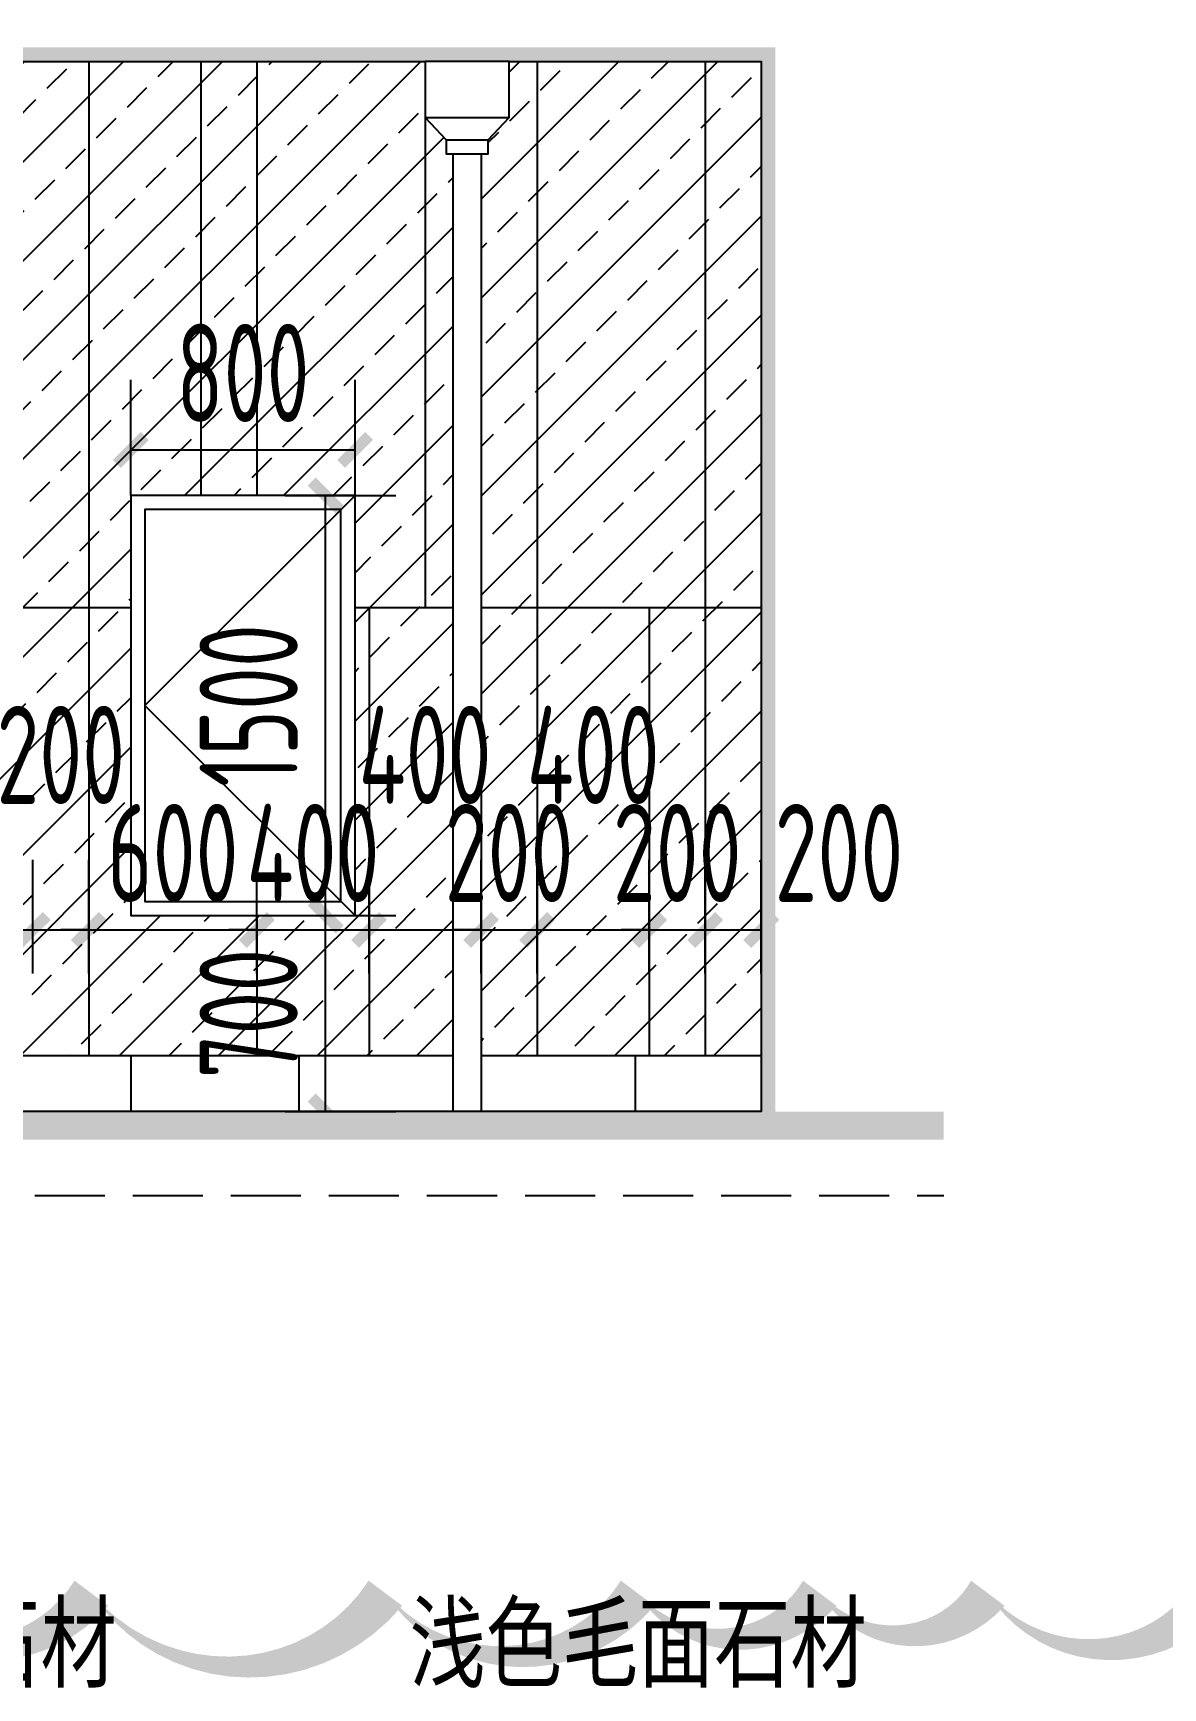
# Model space of a CAD drawing. Extents: x -863035 to 270371, y -8918 to 240488.
# Drawn here: x -242981 to -238949, y 146374 to 152283 of the extents above; entities that cross this region are included whole.
import ezdxf

# ---------------------------------------------------------------- set-up
doc = ezdxf.new("R2010")
doc.units = 0
doc.header["$LTSCALE"] = 1000
doc.header["$MEASUREMENT"] = 0
doc.linetypes.add('109-34 轴网$0$L1$0$$AUDIT_BAD_LTYPE1', pattern=[0])
doc.linetypes.add('DASH', pattern=[0.35, 0.25, -0.1])
for name, color, linetype in [('01-标注_尺寸', 124, 'Continuous'), ('02-TEXT_标注', 130, 'Continuous'), ('05-填充_156', 156, 'Continuous'), ('A-C_窗', 140, 'Continuous'), ('E-墙面分格', 146, 'Continuous'), ('E-立面轮廓', 241, 'Continuous'), ('E_STRM', 7, 'Continuous')]:
    doc.layers.add(name, color=color, linetype=linetype)
doc.layers.add('DIM_MODI', color=6, linetype='Continuous', plot=False)
doc.styles.add('_TCH_DIM_T3', font='ROS1', dxfattribs={"width": 0.75, "bigfont": 'JD'})
doc.styles.add('_TCH_LABEL', font='', dxfattribs={"width": 0.75})
doc.styles.get('_TCH_LABEL').set_extended_font_data('SimSun')
doc.dimstyles.new('_TCH_ARCH&&100', dxfattribs={"dimtxt": 350, "dimasz": 100, "dimexe": 250, "dimexo": 300, "dimgap": 100, "dimtad": 1, "dimdec": 0, "dimzin": 0, "dimdsep": 46, "dimtxsty": '_TCH_DIM_T3', "dimblk": 'ARCHTICK', "dimcen": 0.09, "dimclrt": 7, "dimazin": 2, "dimtfac": 1, "dimtdec": 0, "dimtix": 1, "dimtmove": 2, "dimatfit": 3, "dimfxl": 0, "dimtolj": 1, "dimtzin": 0, "dimarcsym": 0})

# ---------------------------------------------------------------- blocks, each defined once
blk = doc.blocks.new('JDLKSAJDLAKSDOW')
at = {"layer": 'A-C_窗', "linetype": '109-34 轴网$0$L1$0$$AUDIT_BAD_LTYPE1'}
for points in [[(-318023.8, 268749.4), (-318823.8, 268749.4), (-318823.8, 267249.4), (-318023.8, 267249.4)], [(-318073.8, 268699.4), (-318773.8, 268699.4), (-318773.8, 267299.4), (-318073.8, 267299.4)]]:
    blk.add_lwpolyline(points, close=True, dxfattribs=at)
blk.add_lwpolyline([(-318023.8, 268749.4), (-318773.8, 267999.4), (-318023.8, 267249.4)], dxfattribs=at)
blk = doc.blocks.new('_ArchTick')
at = {"color": 0, "linetype": 'ByBlock', "const_width": 0.4}
blk.add_lwpolyline([(-0.5, -0.5), (0.5, 0.5)], dxfattribs=at)
blk = doc.blocks.new('*D754')
at = {"layer": '01-标注_尺寸', "color": 0, "lineweight": -2, "transparency": 16777216}
for p, q in [((-243582.6, 148925.3), (-243582.6, 149330.5)), ((-242982.6, 148925.3), (-242982.6, 149330.5)), ((-243582.6, 149080.5), (-243682.6, 149080.5)), ((-243582.6, 149080.5), (-242982.6, 149080.5)), ((-242982.6, 149080.5), (-242882.6, 149080.5))]:
    blk.add_line(p, q, dxfattribs=at)
at = {"layer": 'Defpoints', "color": 0, "transparency": 16777216}
for p in [(-242982.6, 149080.5), (-243582.6, 148625.3), (-242982.6, 148625.3)]:
    blk.add_point(p, dxfattribs=at)
at = {"layer": '01-标注_尺寸', "color": 0, "lineweight": -2, "transparency": 16777216, "xscale": 100, "yscale": 100, "zscale": 100}
blk.add_blockref('_ArchTick', (-243582.6, 149080.5), dxfattribs=at)
at = {"layer": '01-标注_尺寸', "color": 0, "lineweight": -2, "transparency": 16777216, "xscale": 100, "yscale": 100, "zscale": 100, "rotation": 180}
blk.add_blockref('_ArchTick', (-242982.6, 149080.5), dxfattribs=at)
at = {"layer": '01-标注_尺寸', "color": 7, "transparency": 16777216, "insert": (-243282.6, 149355.5), "char_height": 350, "attachment_point": 5, "style": '_TCH_DIM_T3'}
blk.add_mtext('\\A1;600', dxfattribs=at)
blk = doc.blocks.new('*D755')
at = {"layer": '01-标注_尺寸', "color": 0, "lineweight": -2, "transparency": 16777216}
for p, q in [((-242982.6, 148925.3), (-242982.6, 149330.5)), ((-242782.6, 148925.3), (-242782.6, 149330.5)), ((-242982.6, 149080.5), (-242782.6, 149080.5))]:
    blk.add_line(p, q, dxfattribs=at)
at = {"layer": 'Defpoints', "color": 0, "transparency": 16777216}
for p in [(-242782.6, 149080.5), (-242982.6, 148625.3), (-242782.6, 148625.3)]:
    blk.add_point(p, dxfattribs=at)
at = {"layer": '01-标注_尺寸', "color": 0, "lineweight": -2, "transparency": 16777216, "xscale": 100, "yscale": 100, "zscale": 100, "rotation": 180}
blk.add_blockref('_ArchTick', (-242982.6, 149080.5), dxfattribs=at)
at = {"layer": '01-标注_尺寸', "color": 0, "lineweight": -2, "transparency": 16777216, "xscale": 100, "yscale": 100, "zscale": 100}
blk.add_blockref('_ArchTick', (-242782.6, 149080.5), dxfattribs=at)
at = {"layer": '01-标注_尺寸', "color": 7, "transparency": 16777216, "insert": (-242882.6, 149705.5), "char_height": 350, "attachment_point": 5, "style": '_TCH_DIM_T3'}
blk.add_mtext('\\A1;200', dxfattribs=at)
blk = doc.blocks.new('*D756')
at = {"layer": '01-标注_尺寸', "color": 0, "lineweight": -2, "transparency": 16777216}
for p, q in [((-242782.6, 148925.3), (-242782.6, 149330.5)), ((-242182.6, 148925.3), (-242182.6, 149330.5)), ((-242782.6, 149080.5), (-242882.6, 149080.5)), ((-242782.6, 149080.5), (-242182.6, 149080.5)), ((-242182.6, 149080.5), (-242082.6, 149080.5))]:
    blk.add_line(p, q, dxfattribs=at)
at = {"layer": 'Defpoints', "color": 0, "transparency": 16777216}
for p in [(-242182.6, 149080.5), (-242782.6, 148625.3), (-242182.6, 148625.3)]:
    blk.add_point(p, dxfattribs=at)
at = {"layer": '01-标注_尺寸', "color": 0, "lineweight": -2, "transparency": 16777216, "xscale": 100, "yscale": 100, "zscale": 100}
blk.add_blockref('_ArchTick', (-242782.6, 149080.5), dxfattribs=at)
at = {"layer": '01-标注_尺寸', "color": 0, "lineweight": -2, "transparency": 16777216, "xscale": 100, "yscale": 100, "zscale": 100, "rotation": 180}
blk.add_blockref('_ArchTick', (-242182.6, 149080.5), dxfattribs=at)
at = {"layer": '01-标注_尺寸', "color": 7, "transparency": 16777216, "insert": (-242482.6, 149355.5), "char_height": 350, "attachment_point": 5, "style": '_TCH_DIM_T3'}
blk.add_mtext('\\A1;600', dxfattribs=at)
blk = doc.blocks.new('*D757')
at = {"layer": '01-标注_尺寸', "color": 0, "lineweight": -2, "transparency": 16777216}
for p, q in [((-242182.6, 148925.3), (-242182.6, 149330.5)), ((-241782.6, 148925.3), (-241782.6, 149330.5)), ((-242182.6, 149080.5), (-242282.6, 149080.5)), ((-242182.6, 149080.5), (-241782.6, 149080.5)), ((-241782.6, 149080.5), (-241682.6, 149080.5))]:
    blk.add_line(p, q, dxfattribs=at)
at = {"layer": 'Defpoints', "color": 0, "transparency": 16777216}
for p in [(-241782.6, 149080.5), (-242182.6, 148625.3), (-241782.6, 148625.3)]:
    blk.add_point(p, dxfattribs=at)
at = {"layer": '01-标注_尺寸', "color": 0, "lineweight": -2, "transparency": 16777216, "xscale": 100, "yscale": 100, "zscale": 100}
blk.add_blockref('_ArchTick', (-242182.6, 149080.5), dxfattribs=at)
at = {"layer": '01-标注_尺寸', "color": 0, "lineweight": -2, "transparency": 16777216, "xscale": 100, "yscale": 100, "zscale": 100, "rotation": 180}
blk.add_blockref('_ArchTick', (-241782.6, 149080.5), dxfattribs=at)
at = {"layer": '01-标注_尺寸', "color": 7, "transparency": 16777216, "insert": (-241982.6, 149355.5), "char_height": 350, "attachment_point": 5, "style": '_TCH_DIM_T3'}
blk.add_mtext('\\A1;400', dxfattribs=at)
blk = doc.blocks.new('*D758')
at = {"layer": '01-标注_尺寸', "color": 0, "lineweight": -2, "transparency": 16777216}
for p, q in [((-241782.6, 148925.3), (-241782.6, 149330.5)), ((-241382.6, 148925.3), (-241382.6, 149330.5)), ((-241782.6, 149080.5), (-241382.6, 149080.5))]:
    blk.add_line(p, q, dxfattribs=at)
at = {"layer": 'Defpoints', "color": 0, "transparency": 16777216}
for p in [(-241382.6, 149080.5), (-241782.6, 148625.3), (-241382.6, 148625.3)]:
    blk.add_point(p, dxfattribs=at)
at = {"layer": '01-标注_尺寸', "color": 0, "lineweight": -2, "transparency": 16777216, "xscale": 100, "yscale": 100, "zscale": 100, "rotation": 180}
blk.add_blockref('_ArchTick', (-241782.6, 149080.5), dxfattribs=at)
at = {"layer": '01-标注_尺寸', "color": 0, "lineweight": -2, "transparency": 16777216, "xscale": 100, "yscale": 100, "zscale": 100}
blk.add_blockref('_ArchTick', (-241382.6, 149080.5), dxfattribs=at)
at = {"layer": '01-标注_尺寸', "color": 7, "transparency": 16777216, "insert": (-241582.6, 149705.5), "char_height": 350, "attachment_point": 5, "style": '_TCH_DIM_T3'}
blk.add_mtext('\\A1;400', dxfattribs=at)
blk = doc.blocks.new('*D759')
at = {"layer": '01-标注_尺寸', "color": 0, "lineweight": -2, "transparency": 16777216}
for p, q in [((-241382.6, 148925.3), (-241382.6, 149330.5)), ((-241182.6, 148925.3), (-241182.6, 149330.5)), ((-241382.6, 149080.5), (-241482.6, 149080.5)), ((-241382.6, 149080.5), (-241182.6, 149080.5)), ((-241182.6, 149080.5), (-241082.6, 149080.5))]:
    blk.add_line(p, q, dxfattribs=at)
at = {"layer": 'Defpoints', "color": 0, "transparency": 16777216}
for p in [(-241182.6, 149080.5), (-241382.6, 148625.3), (-241182.6, 148625.3)]:
    blk.add_point(p, dxfattribs=at)
at = {"layer": '01-标注_尺寸', "color": 0, "lineweight": -2, "transparency": 16777216, "xscale": 100, "yscale": 100, "zscale": 100}
blk.add_blockref('_ArchTick', (-241382.6, 149080.5), dxfattribs=at)
at = {"layer": '01-标注_尺寸', "color": 0, "lineweight": -2, "transparency": 16777216, "xscale": 100, "yscale": 100, "zscale": 100, "rotation": 180}
blk.add_blockref('_ArchTick', (-241182.6, 149080.5), dxfattribs=at)
at = {"layer": '01-标注_尺寸', "color": 7, "transparency": 16777216, "insert": (-241282.6, 149355.5), "char_height": 350, "attachment_point": 5, "style": '_TCH_DIM_T3'}
blk.add_mtext('\\A1;200', dxfattribs=at)
blk = doc.blocks.new('*D760')
at = {"layer": '01-标注_尺寸', "color": 0, "lineweight": -2, "transparency": 16777216}
for p, q in [((-241182.6, 148925.3), (-241182.6, 149330.5)), ((-240782.6, 148925.3), (-240782.6, 149330.5)), ((-241182.6, 149080.5), (-240782.6, 149080.5))]:
    blk.add_line(p, q, dxfattribs=at)
at = {"layer": 'Defpoints', "color": 0, "transparency": 16777216}
for p in [(-240782.6, 149080.5), (-241182.6, 148625.3), (-240782.6, 148625.3)]:
    blk.add_point(p, dxfattribs=at)
at = {"layer": '01-标注_尺寸', "color": 0, "lineweight": -2, "transparency": 16777216, "xscale": 100, "yscale": 100, "zscale": 100, "rotation": 180}
blk.add_blockref('_ArchTick', (-241182.6, 149080.5), dxfattribs=at)
at = {"layer": '01-标注_尺寸', "color": 0, "lineweight": -2, "transparency": 16777216, "xscale": 100, "yscale": 100, "zscale": 100}
blk.add_blockref('_ArchTick', (-240782.6, 149080.5), dxfattribs=at)
at = {"layer": '01-标注_尺寸', "color": 7, "transparency": 16777216, "insert": (-240982.6, 149705.5), "char_height": 350, "attachment_point": 5, "style": '_TCH_DIM_T3'}
blk.add_mtext('\\A1;400', dxfattribs=at)
blk = doc.blocks.new('*D761')
at = {"layer": '01-标注_尺寸', "color": 0, "lineweight": -2, "transparency": 16777216}
for p, q in [((-240782.6, 148925.3), (-240782.6, 149330.5)), ((-240582.6, 148925.3), (-240582.6, 149330.5)), ((-240782.6, 149080.5), (-240882.6, 149080.5)), ((-240782.6, 149080.5), (-240582.6, 149080.5)), ((-240582.6, 149080.5), (-240482.6, 149080.5))]:
    blk.add_line(p, q, dxfattribs=at)
at = {"layer": 'Defpoints', "color": 0, "transparency": 16777216}
for p in [(-240582.6, 149080.5), (-240782.6, 148625.3), (-240582.6, 148625.3)]:
    blk.add_point(p, dxfattribs=at)
at = {"layer": '01-标注_尺寸', "color": 0, "lineweight": -2, "transparency": 16777216, "xscale": 100, "yscale": 100, "zscale": 100}
blk.add_blockref('_ArchTick', (-240782.6, 149080.5), dxfattribs=at)
at = {"layer": '01-标注_尺寸', "color": 0, "lineweight": -2, "transparency": 16777216, "xscale": 100, "yscale": 100, "zscale": 100, "rotation": 180}
blk.add_blockref('_ArchTick', (-240582.6, 149080.5), dxfattribs=at)
at = {"layer": '01-标注_尺寸', "color": 7, "transparency": 16777216, "insert": (-240682.6, 149355.5), "char_height": 350, "attachment_point": 5, "style": '_TCH_DIM_T3'}
blk.add_mtext('\\A1;200', dxfattribs=at)
blk = doc.blocks.new('*D762')
at = {"layer": '01-标注_尺寸', "color": 0, "lineweight": -2, "transparency": 16777216}
for p, q in [((-240582.6, 148925.3), (-240582.6, 149330.5)), ((-240382.6, 148925.3), (-240382.6, 149330.5)), ((-240582.6, 149080.5), (-240382.6, 149080.5))]:
    blk.add_line(p, q, dxfattribs=at)
at = {"layer": 'Defpoints', "color": 0, "transparency": 16777216}
for p in [(-240382.6, 149080.5), (-240582.6, 148625.3), (-240382.6, 148625.3)]:
    blk.add_point(p, dxfattribs=at)
at = {"layer": '01-标注_尺寸', "color": 0, "lineweight": -2, "transparency": 16777216, "xscale": 100, "yscale": 100, "zscale": 100, "rotation": 180}
blk.add_blockref('_ArchTick', (-240582.6, 149080.5), dxfattribs=at)
at = {"layer": '01-标注_尺寸', "color": 0, "lineweight": -2, "transparency": 16777216, "xscale": 100, "yscale": 100, "zscale": 100}
blk.add_blockref('_ArchTick', (-240382.6, 149080.5), dxfattribs=at)
at = {"layer": '01-标注_尺寸', "color": 7, "transparency": 16777216, "insert": (-240105.4, 149355.5), "char_height": 350, "attachment_point": 5, "style": '_TCH_DIM_T3'}
blk.add_mtext('\\A1;200', dxfattribs=at)
blk = doc.blocks.new('*D771')
at = {"layer": '01-标注_尺寸', "color": 0, "lineweight": -2, "transparency": 16777216}
for p, q in [((-243182.6, 152408.2), (-243182.6, 153019.5)), ((-242782.6, 152408.2), (-242782.6, 153019.5)), ((-243182.6, 152769.5), (-242782.6, 152769.5))]:
    blk.add_line(p, q, dxfattribs=at)
at = {"layer": 'Defpoints', "color": 0, "transparency": 16777216}
for p in [(-242782.6, 152769.5), (-243182.6, 152108.2), (-242782.6, 152108.2)]:
    blk.add_point(p, dxfattribs=at)
at = {"layer": '01-标注_尺寸', "color": 0, "lineweight": -2, "transparency": 16777216, "xscale": 100, "yscale": 100, "zscale": 100, "rotation": 180}
blk.add_blockref('_ArchTick', (-243182.6, 152769.5), dxfattribs=at)
at = {"layer": '01-标注_尺寸', "color": 0, "lineweight": -2, "transparency": 16777216, "xscale": 100, "yscale": 100, "zscale": 100}
blk.add_blockref('_ArchTick', (-242782.6, 152769.5), dxfattribs=at)
at = {"layer": '01-标注_尺寸', "color": 7, "transparency": 16777216, "insert": (-242982.6, 153394.5), "char_height": 350, "attachment_point": 5, "style": '_TCH_DIM_T3'}
blk.add_mtext('\\A1;400', dxfattribs=at)
blk = doc.blocks.new('*D772')
at = {"layer": '01-标注_尺寸', "color": 0, "lineweight": -2, "transparency": 16777216}
for p, q in [((-242782.6, 152408.2), (-242782.6, 153019.5)), ((-242382.6, 152408.2), (-242382.6, 153019.5)), ((-242782.6, 152769.5), (-242882.6, 152769.5)), ((-242782.6, 152769.5), (-242382.6, 152769.5)), ((-242382.6, 152769.5), (-242282.6, 152769.5))]:
    blk.add_line(p, q, dxfattribs=at)
at = {"layer": 'Defpoints', "color": 0, "transparency": 16777216}
for p in [(-242382.6, 152769.5), (-242782.6, 152108.2), (-242382.6, 152108.2)]:
    blk.add_point(p, dxfattribs=at)
at = {"layer": '01-标注_尺寸', "color": 0, "lineweight": -2, "transparency": 16777216, "xscale": 100, "yscale": 100, "zscale": 100}
blk.add_blockref('_ArchTick', (-242782.6, 152769.5), dxfattribs=at)
at = {"layer": '01-标注_尺寸', "color": 0, "lineweight": -2, "transparency": 16777216, "xscale": 100, "yscale": 100, "zscale": 100, "rotation": 180}
blk.add_blockref('_ArchTick', (-242382.6, 152769.5), dxfattribs=at)
at = {"layer": '01-标注_尺寸', "color": 7, "transparency": 16777216, "insert": (-242582.6, 153044.5), "char_height": 350, "attachment_point": 5, "style": '_TCH_DIM_T3'}
blk.add_mtext('\\A1;400', dxfattribs=at)
blk = doc.blocks.new('*D773')
at = {"layer": '01-标注_尺寸', "color": 0, "lineweight": -2, "transparency": 16777216}
for p, q in [((-242382.6, 152408.2), (-242382.6, 153019.5)), ((-242182.6, 152408.2), (-242182.6, 153019.5)), ((-242382.6, 152769.5), (-242182.6, 152769.5))]:
    blk.add_line(p, q, dxfattribs=at)
at = {"layer": 'Defpoints', "color": 0, "transparency": 16777216}
for p in [(-242182.6, 152769.5), (-242382.6, 152108.2), (-242182.6, 152108.2)]:
    blk.add_point(p, dxfattribs=at)
at = {"layer": '01-标注_尺寸', "color": 0, "lineweight": -2, "transparency": 16777216, "xscale": 100, "yscale": 100, "zscale": 100, "rotation": 180}
blk.add_blockref('_ArchTick', (-242382.6, 152769.5), dxfattribs=at)
at = {"layer": '01-标注_尺寸', "color": 0, "lineweight": -2, "transparency": 16777216, "xscale": 100, "yscale": 100, "zscale": 100}
blk.add_blockref('_ArchTick', (-242182.6, 152769.5), dxfattribs=at)
at = {"layer": '01-标注_尺寸', "color": 7, "transparency": 16777216, "insert": (-242282.6, 153394.5), "char_height": 350, "attachment_point": 5, "style": '_TCH_DIM_T3'}
blk.add_mtext('\\A1;200', dxfattribs=at)
blk = doc.blocks.new('*D774')
at = {"layer": '01-标注_尺寸', "color": 0, "lineweight": -2, "transparency": 16777216}
for p, q in [((-242182.6, 152408.2), (-242182.6, 153019.5)), ((-241582.6, 152408.2), (-241582.6, 153019.5)), ((-242182.6, 152769.5), (-242282.6, 152769.5)), ((-242182.6, 152769.5), (-241582.6, 152769.5)), ((-241582.6, 152769.5), (-241482.6, 152769.5))]:
    blk.add_line(p, q, dxfattribs=at)
at = {"layer": 'Defpoints', "color": 0, "transparency": 16777216}
for p in [(-241582.6, 152769.5), (-242182.6, 152108.2), (-241582.6, 152108.2)]:
    blk.add_point(p, dxfattribs=at)
at = {"layer": '01-标注_尺寸', "color": 0, "lineweight": -2, "transparency": 16777216, "xscale": 100, "yscale": 100, "zscale": 100}
blk.add_blockref('_ArchTick', (-242182.6, 152769.5), dxfattribs=at)
at = {"layer": '01-标注_尺寸', "color": 0, "lineweight": -2, "transparency": 16777216, "xscale": 100, "yscale": 100, "zscale": 100, "rotation": 180}
blk.add_blockref('_ArchTick', (-241582.6, 152769.5), dxfattribs=at)
at = {"layer": '01-标注_尺寸', "color": 7, "transparency": 16777216, "insert": (-241882.6, 153044.5), "char_height": 350, "attachment_point": 5, "style": '_TCH_DIM_T3'}
blk.add_mtext('\\A1;600', dxfattribs=at)
blk = doc.blocks.new('*D775')
at = {"layer": '01-标注_尺寸', "color": 0, "lineweight": -2, "transparency": 16777216}
for p, q in [((-241582.6, 152408.2), (-241582.6, 153019.5)), ((-241182.6, 152408.2), (-241182.6, 153019.5)), ((-241582.6, 152769.5), (-241682.6, 152769.5)), ((-241582.6, 152769.5), (-241182.6, 152769.5)), ((-241182.6, 152769.5), (-241082.6, 152769.5))]:
    blk.add_line(p, q, dxfattribs=at)
at = {"layer": 'Defpoints', "color": 0, "transparency": 16777216}
for p in [(-241182.6, 152769.5), (-241582.6, 152108.2), (-241182.6, 152108.2)]:
    blk.add_point(p, dxfattribs=at)
at = {"layer": '01-标注_尺寸', "color": 0, "lineweight": -2, "transparency": 16777216, "xscale": 100, "yscale": 100, "zscale": 100}
blk.add_blockref('_ArchTick', (-241582.6, 152769.5), dxfattribs=at)
at = {"layer": '01-标注_尺寸', "color": 0, "lineweight": -2, "transparency": 16777216, "xscale": 100, "yscale": 100, "zscale": 100, "rotation": 180}
blk.add_blockref('_ArchTick', (-241182.6, 152769.5), dxfattribs=at)
at = {"layer": '01-标注_尺寸', "color": 7, "transparency": 16777216, "insert": (-241382.6, 153044.5), "char_height": 350, "attachment_point": 5, "style": '_TCH_DIM_T3'}
blk.add_mtext('\\A1;400', dxfattribs=at)
blk = doc.blocks.new('*D776')
at = {"layer": '01-标注_尺寸', "color": 0, "lineweight": -2, "transparency": 16777216}
for p, q in [((-241182.6, 152408.2), (-241182.6, 153019.5)), ((-240582.6, 152408.2), (-240582.6, 153019.5)), ((-241182.6, 152769.5), (-241282.6, 152769.5)), ((-241182.6, 152769.5), (-240582.6, 152769.5)), ((-240582.6, 152769.5), (-240482.6, 152769.5))]:
    blk.add_line(p, q, dxfattribs=at)
at = {"layer": 'Defpoints', "color": 0, "transparency": 16777216}
for p in [(-240582.6, 152769.5), (-241182.6, 152108.2), (-240582.6, 152108.2)]:
    blk.add_point(p, dxfattribs=at)
at = {"layer": '01-标注_尺寸', "color": 0, "lineweight": -2, "transparency": 16777216, "xscale": 100, "yscale": 100, "zscale": 100}
blk.add_blockref('_ArchTick', (-241182.6, 152769.5), dxfattribs=at)
at = {"layer": '01-标注_尺寸', "color": 0, "lineweight": -2, "transparency": 16777216, "xscale": 100, "yscale": 100, "zscale": 100, "rotation": 180}
blk.add_blockref('_ArchTick', (-240582.6, 152769.5), dxfattribs=at)
at = {"layer": '01-标注_尺寸', "color": 7, "transparency": 16777216, "insert": (-240882.6, 153044.5), "char_height": 350, "attachment_point": 5, "style": '_TCH_DIM_T3'}
blk.add_mtext('\\A1;600', dxfattribs=at)
blk = doc.blocks.new('*D777')
at = {"layer": '01-标注_尺寸', "color": 0, "lineweight": -2, "transparency": 16777216}
for p, q in [((-240582.6, 152408.2), (-240582.6, 153019.5)), ((-240382.6, 152408.2), (-240382.6, 153019.5)), ((-240582.6, 152769.5), (-240682.6, 152769.5)), ((-240582.6, 152769.5), (-240382.6, 152769.5)), ((-240382.6, 152769.5), (-240282.6, 152769.5))]:
    blk.add_line(p, q, dxfattribs=at)
at = {"layer": 'Defpoints', "color": 0, "transparency": 16777216}
for p in [(-240382.6, 152769.5), (-240582.6, 152108.2), (-240382.6, 152108.2)]:
    blk.add_point(p, dxfattribs=at)
at = {"layer": '01-标注_尺寸', "color": 0, "lineweight": -2, "transparency": 16777216, "xscale": 100, "yscale": 100, "zscale": 100}
blk.add_blockref('_ArchTick', (-240582.6, 152769.5), dxfattribs=at)
at = {"layer": '01-标注_尺寸', "color": 0, "lineweight": -2, "transparency": 16777216, "xscale": 100, "yscale": 100, "zscale": 100, "rotation": 180}
blk.add_blockref('_ArchTick', (-240382.6, 152769.5), dxfattribs=at)
at = {"layer": '01-标注_尺寸', "color": 7, "transparency": 16777216, "insert": (-240482.6, 153044.5), "char_height": 350, "attachment_point": 5, "style": '_TCH_DIM_T3'}
blk.add_mtext('\\A1;200', dxfattribs=at)
blk = doc.blocks.new('*D815')
at = {"layer": '01-标注_尺寸', "color": 0, "lineweight": -2, "transparency": 16777216}
for p, q in [((-242081.9, 150632), (-241687.3, 150632)), ((-241937.3, 149132), (-241937.3, 150632)), ((-242081.9, 149132), (-241687.3, 149132))]:
    blk.add_line(p, q, dxfattribs=at)
at = {"layer": 'Defpoints', "color": 0, "transparency": 16777216}
for p in [(-242381.9, 150632), (-241937.3, 150632), (-242381.9, 149132)]:
    blk.add_point(p, dxfattribs=at)
at = {"layer": '01-标注_尺寸', "color": 0, "lineweight": -2, "transparency": 16777216, "xscale": 100, "yscale": 100, "zscale": 100}
for p, rotation in [((-241937.3, 150632), 90), ((-241937.3, 149132), 270)]:
    blk.add_blockref('_ArchTick', p, dxfattribs=dict(at, rotation=rotation))
at = {"layer": '01-标注_尺寸', "color": 7, "transparency": 16777216, "insert": (-242212.3, 149882), "char_height": 350, "attachment_point": 5, "rotation": 90, "style": '_TCH_DIM_T3'}
blk.add_mtext('\\A1;1500', dxfattribs=at)
blk = doc.blocks.new('*D816')
at = {"layer": '01-标注_尺寸', "color": 0, "lineweight": -2, "transparency": 16777216}
for p, q in [((-242081.9, 149132), (-241687.3, 149132)), ((-241937.3, 148432), (-241937.3, 149132)), ((-242081.9, 148432), (-241687.3, 148432))]:
    blk.add_line(p, q, dxfattribs=at)
at = {"layer": 'Defpoints', "color": 0, "transparency": 16777216}
for p in [(-242381.9, 149132), (-241937.3, 149132), (-242381.9, 148432)]:
    blk.add_point(p, dxfattribs=at)
at = {"layer": '01-标注_尺寸', "color": 0, "lineweight": -2, "transparency": 16777216, "xscale": 100, "yscale": 100, "zscale": 100}
for p, rotation in [((-241937.3, 149132), 90), ((-241937.3, 148432), 270)]:
    blk.add_blockref('_ArchTick', p, dxfattribs=dict(at, rotation=rotation))
at = {"layer": '01-标注_尺寸', "color": 7, "transparency": 16777216, "insert": (-242212.3, 148782), "char_height": 350, "attachment_point": 5, "rotation": 90, "style": '_TCH_DIM_T3'}
blk.add_mtext('\\A1;700', dxfattribs=at)
blk = doc.blocks.new('*D817')
at = {"layer": '01-标注_尺寸', "color": 0, "lineweight": -2, "transparency": 16777216}
for p, q in [((-242632.6, 150631.8), (-242632.6, 151044.6)), ((-241832.6, 150631.8), (-241832.6, 151044.6)), ((-242632.6, 150794.6), (-241832.6, 150794.6))]:
    blk.add_line(p, q, dxfattribs=at)
at = {"layer": 'Defpoints', "color": 0, "transparency": 16777216}
for p in [(-241832.6, 150794.6), (-242632.6, 150331.8), (-241832.6, 150331.8)]:
    blk.add_point(p, dxfattribs=at)
at = {"layer": '01-标注_尺寸', "color": 0, "lineweight": -2, "transparency": 16777216, "xscale": 100, "yscale": 100, "zscale": 100, "rotation": 180}
blk.add_blockref('_ArchTick', (-242632.6, 150794.6), dxfattribs=at)
at = {"layer": '01-标注_尺寸', "color": 0, "lineweight": -2, "transparency": 16777216, "xscale": 100, "yscale": 100, "zscale": 100}
blk.add_blockref('_ArchTick', (-241832.6, 150794.6), dxfattribs=at)
at = {"layer": '01-标注_尺寸', "color": 7, "transparency": 16777216, "insert": (-242232.6, 151069.6), "char_height": 350, "attachment_point": 5, "style": '_TCH_DIM_T3'}
blk.add_mtext('\\A1;800', dxfattribs=at)
blk = doc.blocks.new('_RAINH')
blk.add_lwpolyline([(-150, 0), (-150, -200), (150, -200), (150, 0)], close=True)
for points in [[(-150, -200), (-75, -280), (75, -280), (150, -200)], [(-75, -280), (-75, -330), (75, -330), (75, -280)]]:
    blk.add_lwpolyline(points)

msp = doc.modelspace()

# ---------------------------------------------------------------- hatches: boundary and pattern name
at = {"layer": '05-填充_156'}
h = msp.add_hatch(dxfattribs=at)
h.set_pattern_fill('天然石材', color=256, scale=50)
h.set_pattern_definition([(45, (-508611.66, 285744.35), (-176.77677, 176.77677), []), (45, (-508524.72, 285654.6), (-176.77677, 176.77677), [98.68425, -56.391])])
h.paths.add_polyline_path([(-241482.6, 151852), (-241507.6, 151852), (-241507.6, 151902), (-241582.6, 151982), (-241582.6, 152182), (-244382.6, 152182), (-244382.6, 151982), (-244457.6, 151902), (-244457.6, 151852), (-244482.6, 151852), (-244482.6, 148632), (-241482.6, 148632)])
h.paths.add_polyline_path([(-242632.6, 150632), (-241832.6, 150632), (-241832.6, 149132), (-242632.6, 149132)], flags=16)
h.paths.add_polyline_path([(-242632.6, 150632), (-241832.6, 150632), (-241832.6, 149132), (-241832.6, 149132), (-242632.6, 149132)], flags=0)
h.paths.add_polyline_path([(-242582.6, 150582), (-241882.6, 150582), (-241882.6, 149182), (-242582.6, 149182)], flags=0)
h.paths.add_polyline_path([(-240382.6, 152182), (-241282.6, 152182), (-241282.6, 151982), (-241357.6, 151902), (-241357.6, 151852), (-241382.6, 151852), (-241382.6, 148632), (-240382.6, 148632)])
h.paths.add_polyline_path([(-244582.6, 151852), (-244607.6, 151852), (-244607.6, 151902), (-244682.6, 151982), (-244682.6, 152182), (-245782.6, 152182), (-245782.6, 148632), (-244582.6, 148632)])
h.paths.add_polyline_path([(-245782.6, 152182), (-246082.6, 152182), (-246082.6, 148632), (-245782.6, 148632)])

# ---------------------------------------------------------------- linework, layer by layer
at = {"layer": 'A-C_窗', "linetype": '109-34 轴网$0$L1$0$$AUDIT_BAD_LTYPE1'}
msp.add_line((-246082.6, 148632), (-240382.6, 148632), dxfattribs=at)
at = {"layer": 'A-C_窗', "linetype": 'DASH'}
msp.add_line((-246825.7, 148132), (-239731.5, 148132), dxfattribs=at)
at = {"layer": 'A-C_窗'}
for points in [[(-246082.6, 152182), (-240382.6, 152182), (-240382.6, 148432), (-246082.6, 148432)], [(-242632.6, 149132), (-241832.6, 149132), (-241832.6, 150632), (-242632.6, 150632)]]:
    msp.add_lwpolyline(points, close=True, dxfattribs=at)
at = {"layer": 'DIM_MODI'}
msp.add_lwpolyline([(-246673.8, 146712, 0, 150, 0.5), (-245623.8, 146712, 0, 150, 0.5), (-244973.8, 146712, 0, 150, 0.5), (-244323.8, 146712, 0, 150, 0.5), (-243573.8, 146712, 0, 150, 0.5), (-242773.8, 146712, 0, 150, 0.5), (-241723.8, 146712, 0, 150, 0.5), (-240823.8, 146712, 0, 150, 0.5), (-240173.8, 146712, 0, 150, 0.5), (-239573.8, 146712, 0, 150, 0.5), (-238773.8, 146712, 0, 150, 0.5)], format="xyseb", dxfattribs=at)
at = {"layer": 'E-墙面分格'}
for p, q in [((-242782.6, 152182), (-242782.6, 150232)), ((-242382.6, 152182), (-242382.6, 150632)), ((-242182.6, 152182), (-242182.6, 150632)), ((-241582.6, 152182), (-241582.6, 150232)), ((-241182.6, 152182), (-241182.6, 150232)), ((-240582.6, 152182), (-240582.6, 150232)), ((-246082.6, 150232), (-242632.6, 150232)), ((-242782.6, 150232), (-242782.6, 148632)), ((-241832.6, 150232), (-240382.6, 150232)), ((-241782.6, 150232), (-241782.6, 148632)), ((-241382.6, 150232), (-241382.6, 148632)), ((-241182.6, 150232), (-241182.6, 148632)), ((-240782.6, 150232), (-240782.6, 148632)), ((-240582.6, 150232), (-240582.6, 148632)), ((-242182.6, 149132), (-242182.6, 148632)), ((-242632.6, 148632), (-242632.6, 148432)), ((-242032.6, 148632), (-242032.6, 148432)), ((-241432.6, 148632), (-241432.6, 148432)), ((-240832.6, 148632), (-240832.6, 148432))]:
    msp.add_line(p, q, dxfattribs=at)
at = {"layer": 'E-立面轮廓', "const_width": 50}
msp.add_lwpolyline([(-246107.6, 152207), (-240357.6, 152207), (-240357.6, 148407), (-246107.6, 148407)], close=True, dxfattribs=at)
at = {"layer": 'E-立面轮廓', "const_width": 100}
msp.add_lwpolyline([(-246825.7, 148382), (-239731.5, 148382)], dxfattribs=at)

# ---------------------------------------------------------------- block references
msp.add_blockref('JDLKSAJDLAKSDOW', (76191.2, -118117.5))

# ---------------------------------------------------------------- texts
at = {"layer": '02-TEXT_标注', "style": '_TCH_LABEL', "width": 0.75}
for s, p in [('浅色亚光石材', (-244314.4, 146403.4)), ('浅色毛面石材', (-241637.9, 146403.4))]:
    msp.add_text(s, height=265.82, dxfattribs=at).set_placement(p)

# ---------------------------------------------------------------- dimensions: what is measured, and where the dimension line sits
at = {"layer": '01-标注_尺寸'}
for base, p1, p2, picture, middle in [((-242782.6, 152769.5), (-243182.6, 152108.2), (-242782.6, 152108.2), '*D771', (-242982.6, 153394.5)), ((-242182.6, 152769.5), (-242382.6, 152108.2), (-242182.6, 152108.2), '*D773', (-242282.6, 153394.5)), ((-242782.6, 149080.5), (-242982.6, 148625.3), (-242782.6, 148625.3), '*D755', (-242882.6, 149705.5)), ((-240382.6, 149080.5), (-240582.6, 148625.3), (-240382.6, 148625.3), '*D762', (-240105.4, 149355.5))]:
    dim = msp.add_linear_dim(base=base, p1=p1, p2=p2, angle=0, dimstyle='_TCH_ARCH&&100', dxfattribs=at)
    dim.commit()
    dim.dimension.update_dxf_attribs({"geometry": picture, "text_midpoint": middle, "dimtype": 161})
for p1, p2, distance, picture, middle in [((-242782.6, 152108.2), (-242382.6, 152108.2), 661.3, '*D772', (-242582.6, 153044.5)), ((-240582.6, 152108.2), (-240382.6, 152108.2), 661.3, '*D777', (-240482.6, 153044.5)), ((-242632.6, 150331.8), (-241832.6, 150331.8), 462.8, '*D817', (-242232.6, 151069.6)), ((-242381.9, 149132), (-242381.9, 150632), -444.6, '*D815', (-242212.3, 149882)), ((-243582.6, 148625.3), (-242982.6, 148625.3), 455.2, '*D754', (-243282.6, 149355.5)), ((-242782.6, 148625.3), (-242182.6, 148625.3), 455.2, '*D756', (-242482.6, 149355.5)), ((-240782.6, 148625.3), (-240582.6, 148625.3), 455.2, '*D761', (-240682.6, 149355.5)), ((-242381.9, 148432), (-242381.9, 149132), -444.6, '*D816', (-242212.3, 148782))]:
    dim = msp.add_aligned_dim(p1=p1, p2=p2, distance=distance, dimstyle='_TCH_ARCH&&100', dxfattribs=at)
    dim.commit()
    dim.dimension.update_dxf_attribs({"geometry": picture, "text_midpoint": middle})

# ---------------------------------------------------------------- next in the draw order: wipeouts: each hides what was drawn before it
msp.add_wipeout([(-241382.6, 151852), (-241382.6, 148432), (-241482.6, 148432), (-241482.6, 151852), (-241507.6, 151852), (-241507.6, 151902), (-241582.6, 151982), (-241582.6, 152182), (-241282.6, 152182), (-241282.6, 151982), (-241357.6, 151902), (-241357.6, 151852)]).dxf.layer = 'E_STRM'

# ---------------------------------------------------------------- next in the draw order: linework, layer by layer
at = {"layer": 'E_STRM'}
for p, q in [((-241482.6, 148432), (-241482.6, 151852)), ((-241382.6, 151852), (-241382.6, 148432)), ((-241382.6, 148432), (-241482.6, 148432))]:
    msp.add_line(p, q, dxfattribs=at)

# ---------------------------------------------------------------- next in the draw order: block references
at = {"layer": 'E_STRM', "rotation": 1.844194637001806e-06}
msp.add_blockref('_RAINH', (-241432.6, 152182), dxfattribs=at)

# ---------------------------------------------------------------- next in the draw order: dimensions: what is measured, and where the dimension line sits
at = {"layer": '01-标注_尺寸'}
for p1, p2, distance, picture, middle in [((-242182.6, 152108.2), (-241582.6, 152108.2), 661.3, '*D774', (-241882.6, 153044.5)), ((-241582.6, 152108.2), (-241182.6, 152108.2), 661.3, '*D775', (-241382.6, 153044.5)), ((-241182.6, 152108.2), (-240582.6, 152108.2), 661.3, '*D776', (-240882.6, 153044.5)), ((-242182.6, 148625.3), (-241782.6, 148625.3), 455.2, '*D757', (-241982.6, 149355.5)), ((-241382.6, 148625.3), (-241182.6, 148625.3), 455.2, '*D759', (-241282.6, 149355.5))]:
    dim = msp.add_aligned_dim(p1=p1, p2=p2, distance=distance, dimstyle='_TCH_ARCH&&100', dxfattribs=at)
    dim.commit()
    dim.dimension.update_dxf_attribs({"geometry": picture, "text_midpoint": middle})
for base, p1, p2, picture, middle in [((-241382.6, 149080.5), (-241782.6, 148625.3), (-241382.6, 148625.3), '*D758', (-241582.6, 149705.5)), ((-240782.6, 149080.5), (-241182.6, 148625.3), (-240782.6, 148625.3), '*D760', (-240982.6, 149705.5))]:
    dim = msp.add_linear_dim(base=base, p1=p1, p2=p2, angle=0, dimstyle='_TCH_ARCH&&100', dxfattribs=at)
    dim.commit()
    dim.dimension.update_dxf_attribs({"geometry": picture, "text_midpoint": middle, "dimtype": 161})

doc.saveas('drawing.dxf')
